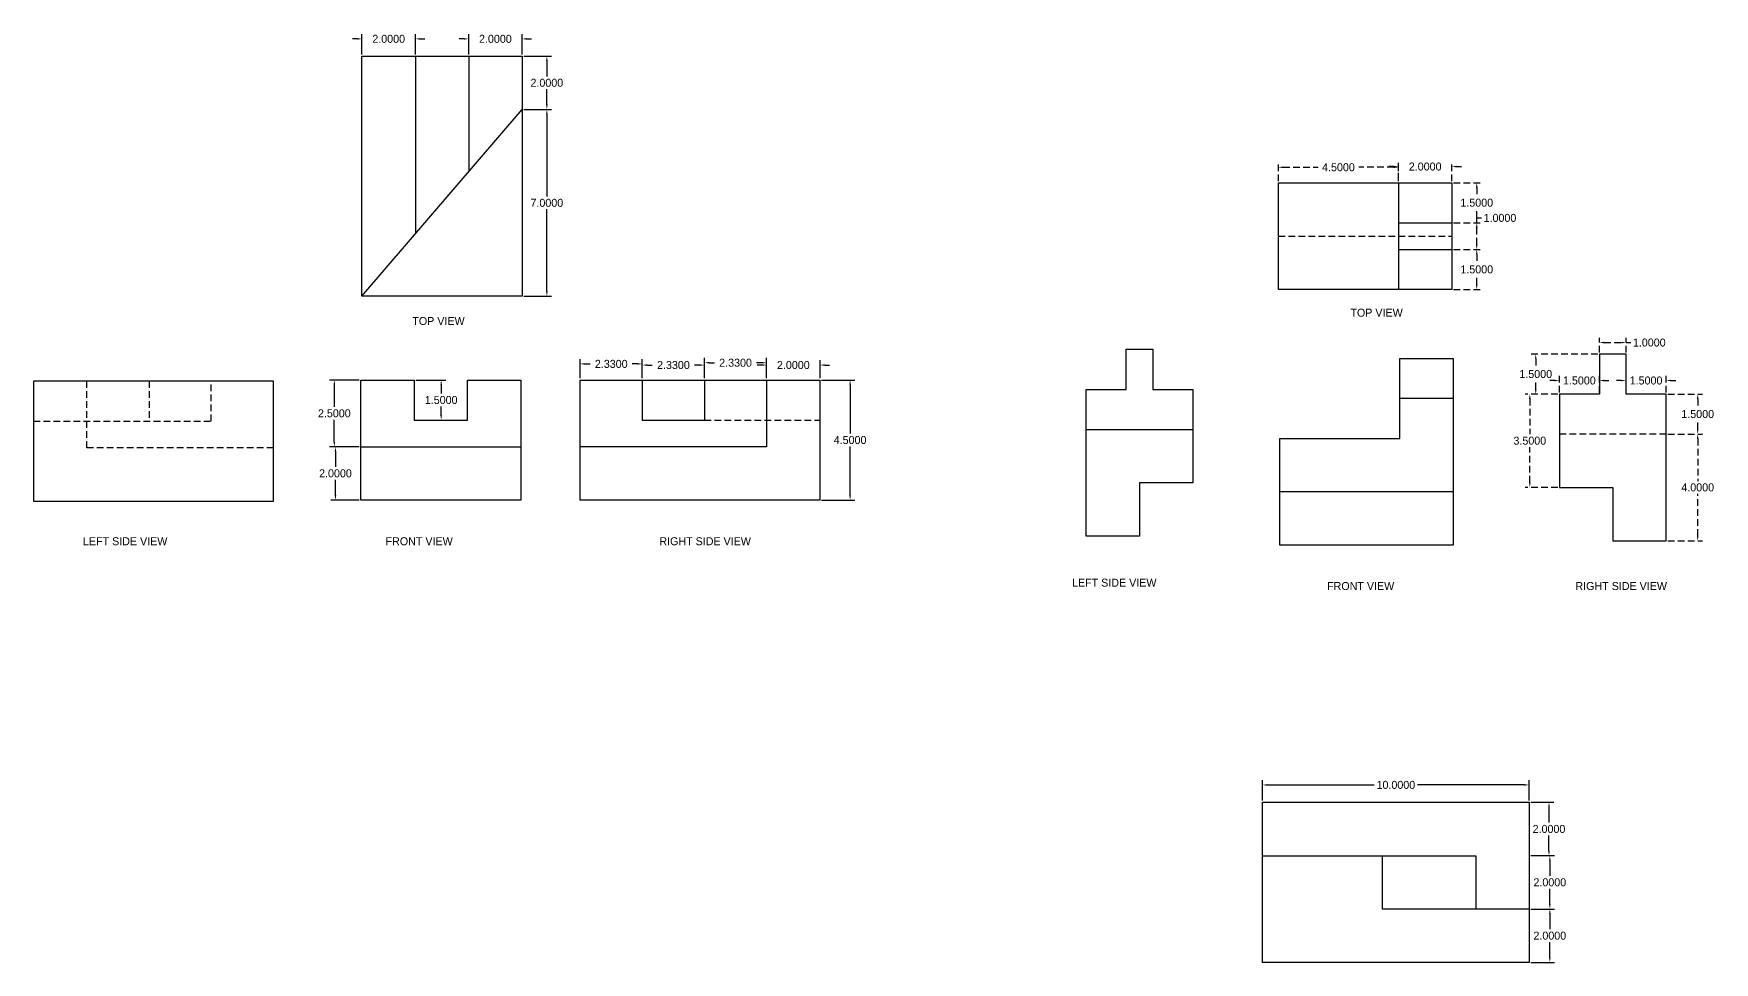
# Model space of a CAD drawing. Header units: inches. Extents: x 51.5 to 116.1, y -1.8 to 69.7.
# Drawn here: x 51.5 to 114.5, y 34.9 to 69.7 of the extents above; entities that cross this region are included whole.
import ezdxf

# ---------------------------------------------------------------- set-up
doc = ezdxf.new("R2010")
doc.units = ezdxf.units.IN
doc.header["$MEASUREMENT"] = 0
doc.linetypes.add('HIDDEN', pattern=[0.375, 0.25, -0.125])
doc.dimstyles.get("Standard").update_dxf_attribs({"dimtxt": 0.3, "dimasz": 0.18, "dimexe": 0.18, "dimexo": 0.0625, "dimgap": 0.09, "dimtad": 0, "dimtih": 1, "dimtoh": 1, "dimdec": 4, "dimzin": 0, "dimdsep": 46, "dimtxsty": 'Standard', "dimcen": 0.09, "dimadec": 0, "dimazin": 0, "dimtfac": 1, "dimtdec": 4, "dimtofl": 0, "dimtmove": 0, "dimatfit": 3, "dimfxl": 1, "dimtolj": 1, "dimtzin": 0, "dimarcsym": 0})

# ---------------------------------------------------------------- blocks, each defined once
blk = doc.blocks.new('*D53')
at = {"color": 0, "lineweight": -2}
for p, q in [((97.556, 40.986), (97.556, 41.756)), ((107.556, 40.986), (107.556, 41.756)), ((97.736, 41.576), (101.741, 41.576)), ((107.376, 41.576), (103.371, 41.576))]:
    blk.add_line(p, q, dxfattribs=at)
at = {"color": 0}
for points in [[(97.736, 41.606), (97.736, 41.546), (97.556, 41.576)], [(107.376, 41.606), (107.376, 41.546), (107.556, 41.576)]]:
    blk.add_solid(points, dxfattribs=at)
at = {"layer": 'Defpoints', "color": 0}
for p in [(107.556, 41.576), (97.556, 40.924), (107.556, 40.924)]:
    blk.add_point(p, dxfattribs=at)
at = {"color": 0, "insert": (102.556, 41.576), "char_height": 0.3, "attachment_point": 5}
blk.add_mtext('\\A1;10.0000', dxfattribs=at)
blk = doc.blocks.new('*D54')
at = {"color": 0, "lineweight": -2}
for p, q in [((107.618, 40.924), (108.475, 40.924)), ((108.295, 40.744), (108.295, 40.164)), ((108.295, 39.104), (108.295, 39.684)), ((107.618, 38.924), (108.475, 38.924))]:
    blk.add_line(p, q, dxfattribs=at)
at = {"color": 0}
for points in [[(108.265, 40.744), (108.325, 40.744), (108.295, 40.924)], [(108.265, 39.104), (108.325, 39.104), (108.295, 38.924)]]:
    blk.add_solid(points, dxfattribs=at)
at = {"layer": 'Defpoints', "color": 0}
for p in [(107.556, 40.924), (107.556, 38.924), (108.295, 38.924)]:
    blk.add_point(p, dxfattribs=at)
at = {"color": 0, "insert": (108.295, 39.924), "char_height": 0.3, "attachment_point": 5}
blk.add_mtext('\\A1;2.0000', dxfattribs=at)
blk = doc.blocks.new('*D55')
at = {"color": 0, "lineweight": -2}
for p, q in [((107.618, 38.924), (108.507, 38.924)), ((108.327, 38.744), (108.327, 38.164)), ((108.327, 37.104), (108.327, 37.684)), ((107.618, 36.924), (108.507, 36.924))]:
    blk.add_line(p, q, dxfattribs=at)
at = {"color": 0}
for points in [[(108.297, 38.744), (108.357, 38.744), (108.327, 38.924)], [(108.297, 37.104), (108.357, 37.104), (108.327, 36.924)]]:
    blk.add_solid(points, dxfattribs=at)
at = {"layer": 'Defpoints', "color": 0}
for p in [(107.556, 38.924), (107.556, 36.924), (108.327, 36.924)]:
    blk.add_point(p, dxfattribs=at)
at = {"color": 0, "insert": (108.327, 37.924), "char_height": 0.3, "attachment_point": 5}
blk.add_mtext('\\A1;2.0000', dxfattribs=at)
blk = doc.blocks.new('*D56')
at = {"color": 0, "lineweight": -2}
for p, q in [((107.618, 36.924), (108.507, 36.924)), ((108.327, 36.744), (108.327, 36.164)), ((108.327, 35.104), (108.327, 35.684)), ((107.618, 34.924), (108.507, 34.924))]:
    blk.add_line(p, q, dxfattribs=at)
at = {"color": 0}
for points in [[(108.297, 36.744), (108.357, 36.744), (108.327, 36.924)], [(108.297, 35.104), (108.357, 35.104), (108.327, 34.924)]]:
    blk.add_solid(points, dxfattribs=at)
at = {"layer": 'Defpoints', "color": 0}
for p in [(107.556, 36.924), (108.327, 36.924), (107.556, 34.924)]:
    blk.add_point(p, dxfattribs=at)
at = {"color": 0, "insert": (108.327, 35.924), "char_height": 0.3, "attachment_point": 5}
blk.add_mtext('\\A1;2.0000', dxfattribs=at)
blk = doc.blocks.new('*D67')
at = {"color": 0, "lineweight": -2}
for p, q in [((63.622, 69.541), (63.442, 69.541)), ((63.802, 68.957), (63.802, 69.721)), ((65.802, 68.957), (65.802, 69.721)), ((65.982, 69.541), (66.162, 69.541))]:
    blk.add_line(p, q, dxfattribs=at)
at = {"color": 0}
for points in [[(63.622, 69.571), (63.622, 69.511), (63.802, 69.541)], [(65.982, 69.571), (65.982, 69.511), (65.802, 69.541)]]:
    blk.add_solid(points, dxfattribs=at)
at = {"layer": 'Defpoints', "color": 0}
for p in [(65.802, 69.541), (63.802, 68.894), (65.802, 68.894)]:
    blk.add_point(p, dxfattribs=at)
at = {"color": 0, "insert": (64.802, 69.541), "char_height": 0.3, "attachment_point": 5}
blk.add_mtext('\\A1;2.0000', dxfattribs=at)
blk = doc.blocks.new('*D69')
at = {"color": 0, "lineweight": -2}
for p, q in [((67.622, 69.541), (67.442, 69.541)), ((67.802, 68.957), (67.802, 69.721)), ((69.802, 68.957), (69.802, 69.721)), ((69.982, 69.541), (70.162, 69.541))]:
    blk.add_line(p, q, dxfattribs=at)
at = {"color": 0}
for points in [[(67.622, 69.571), (67.622, 69.511), (67.802, 69.541)], [(69.982, 69.571), (69.982, 69.511), (69.802, 69.541)]]:
    blk.add_solid(points, dxfattribs=at)
at = {"layer": 'Defpoints', "color": 0}
for p in [(69.802, 69.541), (67.802, 68.894), (69.802, 68.894)]:
    blk.add_point(p, dxfattribs=at)
at = {"color": 0, "insert": (68.802, 69.541), "char_height": 0.3, "attachment_point": 5}
blk.add_mtext('\\A1;2.0000', dxfattribs=at)
blk = doc.blocks.new('*D70')
at = {"color": 0, "lineweight": -2}
for p, q in [((69.865, 68.894), (70.911, 68.894)), ((70.731, 68.714), (70.731, 68.134)), ((70.731, 67.074), (70.731, 67.654)), ((69.865, 66.894), (70.911, 66.894))]:
    blk.add_line(p, q, dxfattribs=at)
at = {"color": 0}
for points in [[(70.701, 68.714), (70.761, 68.714), (70.731, 68.894)], [(70.701, 67.074), (70.761, 67.074), (70.731, 66.894)]]:
    blk.add_solid(points, dxfattribs=at)
at = {"layer": 'Defpoints', "color": 0}
for p in [(69.802, 68.894), (69.802, 66.894), (70.731, 66.894)]:
    blk.add_point(p, dxfattribs=at)
at = {"color": 0, "insert": (70.731, 67.894), "char_height": 0.3, "attachment_point": 5}
blk.add_mtext('\\A1;2.0000', dxfattribs=at)
blk = doc.blocks.new('*D71')
at = {"color": 0, "lineweight": -2}
for p, q in [((69.865, 66.894), (70.911, 66.894)), ((70.731, 66.714), (70.731, 63.634)), ((70.731, 60.074), (70.731, 63.154)), ((69.865, 59.894), (70.911, 59.894))]:
    blk.add_line(p, q, dxfattribs=at)
at = {"color": 0}
for points in [[(70.701, 66.714), (70.761, 66.714), (70.731, 66.894)], [(70.701, 60.074), (70.761, 60.074), (70.731, 59.894)]]:
    blk.add_solid(points, dxfattribs=at)
at = {"layer": 'Defpoints', "color": 0}
for p in [(69.802, 66.894), (69.802, 59.894), (70.731, 59.894)]:
    blk.add_point(p, dxfattribs=at)
at = {"color": 0, "insert": (70.731, 63.394), "char_height": 0.3, "attachment_point": 5}
blk.add_mtext('\\A1;7.0000', dxfattribs=at)
blk = doc.blocks.new('*D72')
at = {"color": 0, "lineweight": -2}
for p, q in [((63.693, 56.754), (62.585, 56.754)), ((62.765, 56.574), (62.765, 55.744)), ((62.765, 54.434), (62.765, 55.264)), ((63.693, 54.254), (62.585, 54.254))]:
    blk.add_line(p, q, dxfattribs=at)
at = {"color": 0}
for points in [[(62.735, 56.574), (62.795, 56.574), (62.765, 56.754)], [(62.735, 54.434), (62.795, 54.434), (62.765, 54.254)]]:
    blk.add_solid(points, dxfattribs=at)
at = {"layer": 'Defpoints', "color": 0}
for p in [(63.756, 56.754), (62.765, 54.254), (63.756, 54.254)]:
    blk.add_point(p, dxfattribs=at)
at = {"color": 0, "insert": (62.765, 55.504), "char_height": 0.3, "attachment_point": 5}
blk.add_mtext('\\A1;2.5000', dxfattribs=at)
blk = doc.blocks.new('*D73')
at = {"color": 0, "lineweight": -2}
for p, q in [((63.693, 54.254), (62.628, 54.254)), ((62.808, 54.074), (62.808, 53.494)), ((62.808, 52.434), (62.808, 53.014)), ((63.693, 52.254), (62.628, 52.254))]:
    blk.add_line(p, q, dxfattribs=at)
at = {"color": 0}
for points in [[(62.778, 54.074), (62.838, 54.074), (62.808, 54.254)], [(62.778, 52.434), (62.838, 52.434), (62.808, 52.254)]]:
    blk.add_solid(points, dxfattribs=at)
at = {"layer": 'Defpoints', "color": 0}
for p in [(63.756, 54.254), (62.808, 52.254), (63.756, 52.254)]:
    blk.add_point(p, dxfattribs=at)
at = {"color": 0, "insert": (62.808, 53.254), "char_height": 0.3, "attachment_point": 5}
blk.add_mtext('\\A1;2.0000', dxfattribs=at)
blk = doc.blocks.new('*D75')
at = {"color": 0, "lineweight": -2}
for p, q in [((65.818, 56.754), (66.95, 56.754)), ((66.77, 56.574), (66.77, 56.244)), ((66.77, 55.434), (66.77, 55.764)), ((65.818, 55.254), (66.95, 55.254))]:
    blk.add_line(p, q, dxfattribs=at)
at = {"color": 0}
for points in [[(66.74, 56.574), (66.8, 56.574), (66.77, 56.754)], [(66.74, 55.434), (66.8, 55.434), (66.77, 55.254)]]:
    blk.add_solid(points, dxfattribs=at)
at = {"layer": 'Defpoints', "color": 0}
for p in [(65.756, 56.754), (65.756, 55.254), (66.77, 55.254)]:
    blk.add_point(p, dxfattribs=at)
at = {"color": 0, "insert": (66.77, 56.004), "char_height": 0.3, "attachment_point": 5}
blk.add_mtext('\\A1;1.5000', dxfattribs=at)
blk = doc.blocks.new('*D76')
at = {"color": 0, "lineweight": -2}
for p, q in [((71.98, 56.817), (71.98, 57.537)), ((72.16, 57.357), (72.355, 57.357)), ((74.13, 57.357), (73.935, 57.357)), ((74.31, 56.817), (74.31, 57.537))]:
    blk.add_line(p, q, dxfattribs=at)
at = {"color": 0}
for points in [[(72.16, 57.387), (72.16, 57.327), (71.98, 57.357)], [(74.13, 57.387), (74.13, 57.327), (74.31, 57.357)]]:
    blk.add_solid(points, dxfattribs=at)
at = {"layer": 'Defpoints', "color": 0}
for p in [(74.31, 57.357), (71.98, 56.754), (74.31, 56.754)]:
    blk.add_point(p, dxfattribs=at)
at = {"color": 0, "insert": (73.145, 57.357), "char_height": 0.3, "attachment_point": 5}
blk.add_mtext('\\A1;2.3300', dxfattribs=at)
blk = doc.blocks.new('*D77')
at = {"color": 0, "lineweight": -2}
for p, q in [((74.31, 56.879), (74.31, 57.494)), ((76.64, 56.817), (76.64, 57.494)), ((74.49, 57.314), (74.685, 57.314)), ((76.46, 57.314), (76.265, 57.314))]:
    blk.add_line(p, q, dxfattribs=at)
at = {"color": 0}
for points in [[(74.49, 57.344), (74.49, 57.284), (74.31, 57.314)], [(76.46, 57.344), (76.46, 57.284), (76.64, 57.314)]]:
    blk.add_solid(points, dxfattribs=at)
at = {"layer": 'Defpoints', "color": 0}
for p in [(74.31, 56.817), (76.64, 57.314), (76.64, 56.754)]:
    blk.add_point(p, dxfattribs=at)
at = {"color": 0, "insert": (75.475, 57.314), "char_height": 0.3, "attachment_point": 5}
blk.add_mtext('\\A1;2.3300', dxfattribs=at)
blk = doc.blocks.new('*D78')
at = {"color": 0, "lineweight": -2}
for p, q in [((76.64, 56.817), (76.64, 57.58)), ((76.82, 57.4), (77.015, 57.4)), ((78.79, 57.4), (78.595, 57.4)), ((78.97, 56.817), (78.97, 57.58))]:
    blk.add_line(p, q, dxfattribs=at)
at = {"color": 0}
for points in [[(76.82, 57.43), (76.82, 57.37), (76.64, 57.4)], [(78.79, 57.43), (78.79, 57.37), (78.97, 57.4)]]:
    blk.add_solid(points, dxfattribs=at)
at = {"layer": 'Defpoints', "color": 0}
for p in [(78.97, 57.4), (76.64, 56.754), (78.97, 56.754)]:
    blk.add_point(p, dxfattribs=at)
at = {"color": 0, "insert": (77.805, 57.4), "char_height": 0.3, "attachment_point": 5}
blk.add_mtext('\\A1;2.3300', dxfattribs=at)
blk = doc.blocks.new('*D79')
at = {"color": 0, "lineweight": -2}
for p, q in [((78.97, 56.817), (78.97, 57.494)), ((80.97, 56.817), (80.97, 57.494)), ((78.79, 57.314), (78.61, 57.314)), ((81.15, 57.314), (81.33, 57.314))]:
    blk.add_line(p, q, dxfattribs=at)
at = {"color": 0}
for points in [[(78.79, 57.344), (78.79, 57.284), (78.97, 57.314)], [(81.15, 57.344), (81.15, 57.284), (80.97, 57.314)]]:
    blk.add_solid(points, dxfattribs=at)
at = {"layer": 'Defpoints', "color": 0}
for p in [(78.97, 56.754), (80.97, 57.314), (80.97, 56.754)]:
    blk.add_point(p, dxfattribs=at)
at = {"color": 0, "insert": (79.97, 57.314), "char_height": 0.3, "attachment_point": 5}
blk.add_mtext('\\A1;2.0000', dxfattribs=at)
blk = doc.blocks.new('*D81')
at = {"color": 0, "lineweight": -2}
for p, q in [((81.032, 56.754), (82.278, 56.754)), ((82.098, 56.574), (82.098, 54.744)), ((82.098, 52.434), (82.098, 54.264)), ((81.032, 52.254), (82.278, 52.254))]:
    blk.add_line(p, q, dxfattribs=at)
at = {"color": 0}
for points in [[(82.068, 56.574), (82.128, 56.574), (82.098, 56.754)], [(82.068, 52.434), (82.128, 52.434), (82.098, 52.254)]]:
    blk.add_solid(points, dxfattribs=at)
at = {"layer": 'Defpoints', "color": 0}
for p in [(80.97, 56.754), (80.97, 52.254), (82.098, 52.254)]:
    blk.add_point(p, dxfattribs=at)
at = {"color": 0, "insert": (82.098, 54.504), "char_height": 0.3, "attachment_point": 5}
blk.add_mtext('\\A1;4.5000', dxfattribs=at)
blk = doc.blocks.new('*D102')
at = {"color": 0, "linetype": 'HIDDEN', "lineweight": -2}
for p, q in [((112.747, 56.228), (114.05, 56.228)), ((113.87, 56.048), (113.87, 55.718)), ((113.87, 54.908), (113.87, 55.238)), ((112.747, 54.728), (114.05, 54.728))]:
    blk.add_line(p, q, dxfattribs=at)
at = {"color": 0, "linetype": 'HIDDEN'}
for points in [[(113.84, 56.048), (113.9, 56.048), (113.87, 56.228)], [(113.84, 54.908), (113.9, 54.908), (113.87, 54.728)]]:
    blk.add_solid(points, dxfattribs=at)
at = {"layer": 'Defpoints', "color": 0, "linetype": 'HIDDEN'}
for p in [(112.684, 56.228), (112.684, 54.728), (113.87, 54.728)]:
    blk.add_point(p, dxfattribs=at)
at = {"color": 0, "linetype": 'HIDDEN', "insert": (113.87, 55.478), "char_height": 0.3, "attachment_point": 5}
blk.add_mtext('\\A1;1.5000', dxfattribs=at)
blk = doc.blocks.new('*D103')
at = {"color": 0, "linetype": 'HIDDEN', "lineweight": -2}
for p, q in [((112.747, 54.728), (114.05, 54.728)), ((113.87, 54.548), (113.87, 52.968)), ((113.87, 50.908), (113.87, 52.488)), ((112.747, 50.728), (114.05, 50.728))]:
    blk.add_line(p, q, dxfattribs=at)
at = {"color": 0, "linetype": 'HIDDEN'}
for points in [[(113.84, 54.548), (113.9, 54.548), (113.87, 54.728)], [(113.84, 50.908), (113.9, 50.908), (113.87, 50.728)]]:
    blk.add_solid(points, dxfattribs=at)
at = {"layer": 'Defpoints', "color": 0, "linetype": 'HIDDEN'}
for p in [(112.684, 54.728), (112.684, 50.728), (113.87, 50.728)]:
    blk.add_point(p, dxfattribs=at)
at = {"color": 0, "linetype": 'HIDDEN', "insert": (113.87, 52.728), "char_height": 0.3, "attachment_point": 5}
blk.add_mtext('\\A1;4.0000', dxfattribs=at)
blk = doc.blocks.new('*D104')
at = {"color": 0, "linetype": 'HIDDEN', "lineweight": -2}
for p, q in [((111.004, 56.734), (110.824, 56.734)), ((111.184, 56.29), (111.184, 56.914)), ((112.684, 56.29), (112.684, 56.914)), ((112.864, 56.734), (113.044, 56.734))]:
    blk.add_line(p, q, dxfattribs=at)
at = {"color": 0, "linetype": 'HIDDEN'}
for points in [[(111.004, 56.764), (111.004, 56.704), (111.184, 56.734)], [(112.864, 56.764), (112.864, 56.704), (112.684, 56.734)]]:
    blk.add_solid(points, dxfattribs=at)
at = {"layer": 'Defpoints', "color": 0, "linetype": 'HIDDEN'}
for p in [(112.684, 56.734), (111.184, 56.228), (112.684, 56.228)]:
    blk.add_point(p, dxfattribs=at)
at = {"color": 0, "linetype": 'HIDDEN', "insert": (111.934, 56.734), "char_height": 0.3, "attachment_point": 5}
blk.add_mtext('\\A1;1.5000', dxfattribs=at)
blk = doc.blocks.new('*D105')
at = {"color": 0, "linetype": 'HIDDEN', "lineweight": -2}
for p, q in [((110.184, 57.79), (110.184, 58.337)), ((110.364, 58.157), (111.004, 58.157)), ((111.184, 57.79), (111.184, 58.337)), ((111.184, 58.157), (111.364, 58.157))]:
    blk.add_line(p, q, dxfattribs=at)
at = {"color": 0, "linetype": 'HIDDEN'}
for points in [[(110.364, 58.187), (110.364, 58.127), (110.184, 58.157)], [(111.004, 58.187), (111.004, 58.127), (111.184, 58.157)]]:
    blk.add_solid(points, dxfattribs=at)
at = {"layer": 'Defpoints', "color": 0, "linetype": 'HIDDEN'}
for p in [(111.184, 58.157), (110.184, 57.728), (111.184, 57.728)]:
    blk.add_point(p, dxfattribs=at)
at = {"color": 0, "linetype": 'HIDDEN', "insert": (112.054, 58.157), "char_height": 0.3, "attachment_point": 5}
blk.add_mtext('\\A1;1.0000', dxfattribs=at)
blk = doc.blocks.new('*D106')
at = {"color": 0, "linetype": 'HIDDEN', "lineweight": -2}
for p, q in [((108.504, 56.734), (108.324, 56.734)), ((108.684, 56.29), (108.684, 56.914)), ((110.184, 56.29), (110.184, 56.914)), ((110.364, 56.734), (110.544, 56.734))]:
    blk.add_line(p, q, dxfattribs=at)
at = {"color": 0, "linetype": 'HIDDEN'}
for points in [[(108.504, 56.764), (108.504, 56.704), (108.684, 56.734)], [(110.364, 56.764), (110.364, 56.704), (110.184, 56.734)]]:
    blk.add_solid(points, dxfattribs=at)
at = {"layer": 'Defpoints', "color": 0, "linetype": 'HIDDEN'}
for p in [(108.684, 56.734), (108.684, 56.228), (110.184, 56.228)]:
    blk.add_point(p, dxfattribs=at)
at = {"color": 0, "linetype": 'HIDDEN', "insert": (109.434, 56.734), "char_height": 0.3, "attachment_point": 5}
blk.add_mtext('\\A1;1.5000', dxfattribs=at)
blk = doc.blocks.new('*D107')
at = {"color": 0, "linetype": 'HIDDEN', "lineweight": -2}
for p, q in [((110.122, 57.728), (107.619, 57.728)), ((107.799, 57.548), (107.799, 57.218)), ((107.799, 56.408), (107.799, 56.738)), ((110.122, 56.228), (107.619, 56.228))]:
    blk.add_line(p, q, dxfattribs=at)
at = {"color": 0, "linetype": 'HIDDEN'}
for points in [[(107.769, 57.548), (107.829, 57.548), (107.799, 57.728)], [(107.769, 56.408), (107.829, 56.408), (107.799, 56.228)]]:
    blk.add_solid(points, dxfattribs=at)
at = {"layer": 'Defpoints', "color": 0, "linetype": 'HIDDEN'}
for p in [(107.799, 57.728), (110.184, 57.728), (110.184, 56.228)]:
    blk.add_point(p, dxfattribs=at)
at = {"color": 0, "linetype": 'HIDDEN', "insert": (107.799, 56.978), "char_height": 0.3, "attachment_point": 5}
blk.add_mtext('\\A1;1.5000', dxfattribs=at)
blk = doc.blocks.new('*D108')
at = {"color": 0, "linetype": 'HIDDEN', "lineweight": -2}
for p, q in [((108.622, 56.228), (107.397, 56.228)), ((107.577, 56.048), (107.577, 54.718)), ((107.577, 52.908), (107.577, 54.238)), ((108.622, 52.728), (107.397, 52.728))]:
    blk.add_line(p, q, dxfattribs=at)
at = {"color": 0, "linetype": 'HIDDEN'}
for points in [[(107.547, 56.048), (107.607, 56.048), (107.577, 56.228)], [(107.547, 52.908), (107.607, 52.908), (107.577, 52.728)]]:
    blk.add_solid(points, dxfattribs=at)
at = {"layer": 'Defpoints', "color": 0, "linetype": 'HIDDEN'}
for p in [(108.684, 56.228), (107.577, 52.728), (108.684, 52.728)]:
    blk.add_point(p, dxfattribs=at)
at = {"color": 0, "linetype": 'HIDDEN', "insert": (107.577, 54.478), "char_height": 0.3, "attachment_point": 5}
blk.add_mtext('\\A1;3.5000', dxfattribs=at)
blk = doc.blocks.new('*D115')
at = {"color": 0, "linetype": 'HIDDEN', "lineweight": -2}
for p, q in [((98.154, 64.211), (98.154, 64.908)), ((102.654, 64.211), (102.654, 64.908)), ((98.334, 64.728), (99.639, 64.728)), ((102.474, 64.728), (101.169, 64.728))]:
    blk.add_line(p, q, dxfattribs=at)
at = {"color": 0, "linetype": 'HIDDEN'}
for points in [[(98.334, 64.758), (98.334, 64.698), (98.154, 64.728)], [(102.474, 64.758), (102.474, 64.698), (102.654, 64.728)]]:
    blk.add_solid(points, dxfattribs=at)
at = {"layer": 'Defpoints', "color": 0, "linetype": 'HIDDEN'}
for p in [(102.654, 64.728), (98.154, 64.149), (102.654, 64.149)]:
    blk.add_point(p, dxfattribs=at)
at = {"color": 0, "linetype": 'HIDDEN', "insert": (100.404, 64.728), "char_height": 0.3, "attachment_point": 5}
blk.add_mtext('\\A1;4.5000', dxfattribs=at)
blk = doc.blocks.new('*D116')
at = {"color": 0, "linetype": 'HIDDEN', "lineweight": -2}
for p, q in [((102.654, 64.274), (102.654, 64.934)), ((104.654, 64.211), (104.654, 64.934)), ((102.474, 64.754), (102.294, 64.754)), ((104.834, 64.754), (105.014, 64.754))]:
    blk.add_line(p, q, dxfattribs=at)
at = {"color": 0, "linetype": 'HIDDEN'}
for points in [[(102.474, 64.784), (102.474, 64.724), (102.654, 64.754)], [(104.834, 64.784), (104.834, 64.724), (104.654, 64.754)]]:
    blk.add_solid(points, dxfattribs=at)
at = {"layer": 'Defpoints', "color": 0, "linetype": 'HIDDEN'}
for p in [(104.654, 64.754), (102.654, 64.211), (104.654, 64.149)]:
    blk.add_point(p, dxfattribs=at)
at = {"color": 0, "linetype": 'HIDDEN', "insert": (103.654, 64.754), "char_height": 0.3, "attachment_point": 5}
blk.add_mtext('\\A1;2.0000', dxfattribs=at)
blk = doc.blocks.new('*D117')
at = {"color": 0, "linetype": 'HIDDEN', "lineweight": -2}
for p, q in [((104.716, 64.149), (105.768, 64.149)), ((105.588, 63.969), (105.588, 63.639)), ((105.588, 62.829), (105.588, 63.159)), ((104.716, 62.649), (105.768, 62.649))]:
    blk.add_line(p, q, dxfattribs=at)
at = {"color": 0, "linetype": 'HIDDEN'}
for points in [[(105.558, 63.969), (105.618, 63.969), (105.588, 64.149)], [(105.558, 62.829), (105.618, 62.829), (105.588, 62.649)]]:
    blk.add_solid(points, dxfattribs=at)
at = {"layer": 'Defpoints', "color": 0, "linetype": 'HIDDEN'}
for p in [(104.654, 64.149), (104.654, 62.649), (105.588, 62.649)]:
    blk.add_point(p, dxfattribs=at)
at = {"color": 0, "linetype": 'HIDDEN', "insert": (105.588, 63.399), "char_height": 0.3, "attachment_point": 5}
blk.add_mtext('\\A1;1.5000', dxfattribs=at)
blk = doc.blocks.new('*D118')
at = {"color": 0, "linetype": 'HIDDEN', "lineweight": -2}
for p, q in [((104.716, 62.649), (105.768, 62.649)), ((105.588, 62.649), (105.588, 62.829)), ((105.588, 62.829), (105.768, 62.829)), ((105.588, 61.829), (105.588, 62.469)), ((104.716, 61.649), (105.768, 61.649))]:
    blk.add_line(p, q, dxfattribs=at)
at = {"color": 0, "linetype": 'HIDDEN'}
for points in [[(105.558, 62.469), (105.618, 62.469), (105.588, 62.649)], [(105.558, 61.829), (105.618, 61.829), (105.588, 61.649)]]:
    blk.add_solid(points, dxfattribs=at)
at = {"layer": 'Defpoints', "color": 0, "linetype": 'HIDDEN'}
for p in [(104.654, 62.649), (105.588, 62.649), (104.654, 61.649)]:
    blk.add_point(p, dxfattribs=at)
at = {"color": 0, "linetype": 'HIDDEN', "insert": (106.458, 62.829), "char_height": 0.3, "attachment_point": 5}
blk.add_mtext('\\A1;1.0000', dxfattribs=at)
blk = doc.blocks.new('*D119')
at = {"color": 0, "linetype": 'HIDDEN', "lineweight": -2}
for p, q in [((104.716, 61.649), (105.768, 61.649)), ((105.588, 61.469), (105.588, 61.139)), ((105.588, 60.329), (105.588, 60.659)), ((104.716, 60.149), (105.768, 60.149))]:
    blk.add_line(p, q, dxfattribs=at)
at = {"color": 0, "linetype": 'HIDDEN'}
for points in [[(105.558, 61.469), (105.618, 61.469), (105.588, 61.649)], [(105.558, 60.329), (105.618, 60.329), (105.588, 60.149)]]:
    blk.add_solid(points, dxfattribs=at)
at = {"layer": 'Defpoints', "color": 0, "linetype": 'HIDDEN'}
for p in [(104.654, 61.649), (105.588, 61.649), (104.654, 60.149)]:
    blk.add_point(p, dxfattribs=at)
at = {"color": 0, "linetype": 'HIDDEN', "insert": (105.588, 60.899), "char_height": 0.3, "attachment_point": 5}
blk.add_mtext('\\A1;1.5000', dxfattribs=at)

msp = doc.modelspace()

# ---------------------------------------------------------------- linework, layer by layer
for p, q in [((63.80205, 68.89402), (65.80205, 68.89402)), ((63.80205, 59.89402), (63.80205, 68.89402)), ((65.80205, 68.89402), (67.80205, 68.89402)), ((65.80205, 68.89402), (65.80205, 62.22735)), ((67.80205, 68.89402), (69.80205, 68.89402)), ((67.80205, 68.89402), (67.80205, 64.56069)), ((69.80205, 68.89402), (69.80205, 66.89402)), ((63.80205, 59.89402), (69.80205, 66.89402)), ((69.80205, 66.89402), (69.80205, 59.89402)), ((98.15361, 64.14878), (102.65361, 64.14878)), ((98.15361, 62.14878), (98.15361, 64.14878)), ((102.65361, 64.14878), (104.65361, 64.14878)), ((102.65361, 64.14878), (102.65361, 62.64878)), ((104.65361, 64.14878), (104.65361, 62.64878)), ((102.65361, 62.64878), (102.65361, 61.64878)), ((102.65361, 62.64878), (104.65361, 62.64878)), ((104.65361, 62.64878), (104.65361, 61.64878)), ((98.15361, 60.14878), (98.15361, 62.14878)), ((102.65361, 61.64878), (102.65361, 60.14878)), ((102.65361, 61.64878), (104.65361, 61.64878)), ((104.65361, 61.64878), (104.65361, 60.14878)), ((69.80205, 59.89402), (63.80205, 59.89402)), ((102.65361, 60.14878), (98.15361, 60.14878)), ((104.65361, 60.14878), (102.65361, 60.14878)), ((92.44611, 56.40423), (92.44611, 57.90423)), ((92.44611, 57.90423), (93.44611, 57.90423)), ((93.44611, 57.90423), (93.44611, 56.40423)), ((102.70721, 57.56286), (104.70721, 57.56286)), ((102.70721, 56.06286), (102.70721, 57.56286)), ((104.70721, 57.56286), (104.70721, 56.06286)), ((111.18408, 57.72784), (110.18408, 57.72784)), ((110.18408, 57.72784), (110.18408, 56.22784)), ((111.18408, 56.22784), (111.18408, 57.72784)), ((53.49308, 56.71105), (51.49308, 56.71105)), ((51.49308, 56.71105), (51.49308, 55.21105)), ((55.82308, 56.71105), (53.49308, 56.71105)), ((58.15308, 56.71105), (55.82308, 56.71105)), ((60.48308, 56.71105), (58.15308, 56.71105)), ((60.48308, 54.21105), (60.48308, 56.71105)), ((63.75553, 56.7541), (65.75553, 56.7541)), ((63.75553, 54.2541), (63.75553, 56.7541)), ((65.75553, 56.7541), (65.75553, 55.2541)), ((67.75553, 55.2541), (67.75553, 56.7541)), ((67.75553, 56.7541), (69.75553, 56.7541)), ((69.75553, 56.7541), (69.75553, 54.2541)), ((71.97972, 56.7541), (74.30972, 56.7541)), ((71.97972, 54.2541), (71.97972, 56.7541)), ((74.30972, 56.7541), (76.63972, 56.7541)), ((74.30972, 56.7541), (74.30972, 55.2541)), ((76.63972, 56.7541), (78.96972, 56.7541)), ((76.63972, 56.7541), (76.63972, 55.2541)), ((78.96972, 56.7541), (80.96972, 56.7541)), ((78.96972, 56.7541), (78.96972, 54.2541)), ((80.96972, 56.7541), (80.96972, 55.2541)), ((90.94611, 54.90423), (90.94611, 56.40423)), ((90.94611, 56.40423), (92.44611, 56.40423)), ((93.44611, 56.40423), (94.94611, 56.40423)), ((94.94611, 56.40423), (94.94611, 52.90423)), ((108.68408, 56.22784), (108.68408, 52.72784)), ((110.18408, 56.22784), (108.68408, 56.22784)), ((112.68408, 56.22784), (111.18408, 56.22784)), ((112.68408, 54.72784), (112.68408, 56.22784)), ((102.70721, 54.56286), (102.70721, 56.06286)), ((104.70721, 56.06286), (102.70721, 56.06286)), ((104.70721, 56.06286), (104.70721, 52.56286)), ((51.49308, 55.21105), (51.49308, 52.21105)), ((65.75553, 55.2541), (67.75553, 55.2541)), ((74.30972, 55.2541), (76.63972, 55.2541)), ((80.96972, 55.2541), (80.96972, 52.2541)), ((90.94611, 50.90423), (90.94611, 54.90423)), ((90.94611, 54.90423), (94.94611, 54.90423)), ((60.48308, 52.21105), (60.48308, 54.21105)), ((63.75553, 52.2541), (63.75553, 54.2541)), ((63.75553, 54.2541), (69.75553, 54.2541)), ((69.75553, 54.2541), (69.75553, 52.2541)), ((71.97972, 52.2541), (71.97972, 54.2541)), ((78.96972, 54.2541), (71.97972, 54.2541)), ((98.20721, 50.56286), (98.20721, 54.56286)), ((98.20721, 54.56286), (102.70721, 54.56286)), ((112.68408, 50.72784), (112.68408, 54.72784)), ((94.94611, 52.90423), (92.94611, 52.90423)), ((92.94611, 52.90423), (92.94611, 50.90423)), ((104.70721, 52.56286), (98.20721, 52.56286)), ((104.70721, 52.56286), (104.70721, 50.56286)), ((108.68408, 52.72784), (110.68408, 52.72784)), ((110.68408, 52.72784), (110.68408, 50.72784)), ((51.49308, 52.21105), (60.48308, 52.21105)), ((69.75553, 52.2541), (63.75553, 52.2541)), ((80.96972, 52.2541), (71.97972, 52.2541)), ((92.94611, 50.90423), (90.94611, 50.90423)), ((104.70721, 50.56286), (98.20721, 50.56286)), ((110.68408, 50.72784), (112.68408, 50.72784)), ((97.55569, 38.92364), (97.55569, 40.92364)), ((97.55569, 40.92364), (107.55569, 40.92364)), ((107.55569, 40.92364), (107.55569, 38.92364)), ((97.55569, 34.92364), (97.55569, 38.92364)), ((97.55569, 38.92364), (105.55569, 38.92364)), ((102.05569, 36.92364), (102.05569, 38.92364)), ((105.55569, 38.92364), (105.55569, 36.92364)), ((107.55569, 38.92364), (107.55569, 36.92364)), ((107.55569, 36.92364), (102.05569, 36.92364)), ((107.55569, 36.92364), (107.55569, 34.92364)), ((107.55569, 34.92364), (97.55569, 34.92364))]:
    msp.add_line(p, q)
at = {"linetype": 'HIDDEN'}
for p, q in [((98.15361, 62.14878), (104.65361, 62.14878)), ((53.49308, 54.21105), (53.49308, 56.71105)), ((55.82308, 56.71105), (55.82308, 55.21105)), ((58.15308, 55.21105), (58.15308, 56.71105)), ((51.49308, 55.21105), (58.15308, 55.21105)), ((76.63972, 55.2541), (80.96972, 55.2541)), ((90.94611, 54.90423), (94.94611, 54.90423)), ((60.48308, 54.21105), (53.49308, 54.21105)), ((112.68408, 54.72784), (108.68408, 54.72784))]:
    msp.add_line(p, q, dxfattribs=at)

# ---------------------------------------------------------------- texts
at = {"char_height": 0.3, "attachment_point": 1}
for s, insert, width in [('TOP VIEW', (100.85169, 59.42682), 3.5347187), ('\\pi-0.9,l0.9;TOP VIEW', (65.6885, 59.11521), 4.7592283), ('LEFT SIDE VIEW', (53.34254, 50.85953), 5.4858834), ('FRONT VIEW', (64.68539, 50.85953), 4.6941067), ('RIGHT SIDE VIEW', (74.94798, 50.85953), 6.4473269), ('LEFT SIDE VIEW', (90.41772, 49.30609), 5.4858834), ('FRONT VIEW', (99.97699, 49.18114), 4.6941067), ('RIGHT SIDE VIEW', (109.28633, 49.18114), 6.4473269)]:
    msp.add_mtext(s, dxfattribs=dict(at, insert=insert, width=width))

# ---------------------------------------------------------------- dimensions: what is measured, and where the dimension line sits
for base, p1, p2, picture, middle in [((65.80205, 69.54143), (63.80205, 68.89402), (65.80205, 68.89402), '*D67', (64.80205, 69.54143)), ((69.80205, 69.54143), (67.80205, 68.89402), (69.80205, 68.89402), '*D69', (68.80205, 69.54143)), ((74.30972, 57.35687), (71.97972, 56.7541), (74.30972, 56.7541), '*D76', (73.14472, 57.35687)), ((76.63972, 57.31382), (74.30972, 56.8166), (76.63972, 56.7541), '*D77', (75.47472, 57.31382)), ((78.96972, 57.39993), (76.63972, 56.7541), (78.96972, 56.7541), '*D78', (77.80472, 57.39993)), ((80.96972, 57.31382), (78.96972, 56.7541), (80.96972, 56.7541), '*D79', (79.96972, 57.31382)), ((107.55569, 41.57648), (97.55569, 40.92364), (107.55569, 40.92364), '*D53', (102.55569, 41.57648))]:
    dim = msp.add_linear_dim(base=base, p1=p1, p2=p2, dimstyle='Standard')
    dim.commit()
    dim.dimension.update_dxf_attribs({"geometry": picture, "text_midpoint": middle})
for base, p1, p2, picture, middle in [((70.73102, 66.89402), (69.80205, 68.89402), (69.80205, 66.89402), '*D70', (70.73102, 67.89402)), ((70.73102, 59.89402), (69.80205, 66.89402), (69.80205, 59.89402), '*D71', (70.73102, 63.39402)), ((62.76519, 54.2541), (63.75553, 56.7541), (63.75553, 54.2541), '*D72', (62.76519, 55.5041)), ((66.76963, 55.2541), (65.75553, 56.7541), (65.75553, 55.2541), '*D75', (66.76963, 56.0041)), ((82.09848, 52.2541), (80.96972, 56.7541), (80.96972, 52.2541), '*D81', (82.09848, 54.5041)), ((62.80825, 52.2541), (63.75553, 54.2541), (63.75553, 52.2541), '*D73', (62.80825, 53.2541)), ((108.2946, 38.92364), (107.55569, 40.92364), (107.55569, 38.92364), '*D54', (108.2946, 39.92364)), ((108.32725, 36.92364), (107.55569, 38.92364), (107.55569, 36.92364), '*D55', (108.32725, 37.92364)), ((108.32725, 36.92364), (107.55569, 34.92364), (107.55569, 36.92364), '*D56', (108.32725, 35.92364))]:
    dim = msp.add_linear_dim(base=base, p1=p1, p2=p2, angle=90, dimstyle='Standard')
    dim.commit()
    dim.dimension.update_dxf_attribs({"geometry": picture, "text_midpoint": middle})
at = {"linetype": 'HIDDEN'}
for base, p1, p2, picture, middle in [((102.65361, 64.72836), (98.15361, 64.14878), (102.65361, 64.14878), '*D115', (100.40361, 64.72836)), ((104.65361, 64.75356), (102.65361, 64.21128), (104.65361, 64.14878), '*D116', (103.65361, 64.75356)), ((111.18408, 58.15669), (110.18408, 57.72784), (111.18408, 57.72784), '*D105', (112.05408, 58.15669)), ((108.68408, 56.73377), (110.18408, 56.22784), (108.68408, 56.22784), '*D106', (109.43408, 56.73377)), ((112.68408, 56.73377), (111.18408, 56.22784), (112.68408, 56.22784), '*D104', (111.93408, 56.73377))]:
    dim = msp.add_linear_dim(base=base, p1=p1, p2=p2, dimstyle='Standard', dxfattribs=at)
    dim.commit()
    dim.dimension.update_dxf_attribs({"geometry": picture, "text_midpoint": middle})
for base, p1, p2, picture, middle in [((105.58806, 62.64878), (104.65361, 64.14878), (104.65361, 62.64878), '*D117', (105.58806, 63.39878)), ((105.58806, 62.64878), (104.65361, 61.64878), (104.65361, 62.64878), '*D118', (106.45806, 62.82878)), ((105.58806, 61.64878), (104.65361, 60.14878), (104.65361, 61.64878), '*D119', (105.58806, 60.89878)), ((107.79863, 57.72784), (110.18408, 56.22784), (110.18408, 57.72784), '*D107', (107.79863, 56.97784)), ((107.57727, 52.72784), (108.68408, 56.22784), (108.68408, 52.72784), '*D108', (107.57727, 54.47784)), ((113.87026, 54.72784), (112.68408, 56.22784), (112.68408, 54.72784), '*D102', (113.87026, 55.47784)), ((113.87026, 50.72784), (112.68408, 54.72784), (112.68408, 50.72784), '*D103', (113.87026, 52.72784))]:
    dim = msp.add_linear_dim(base=base, p1=p1, p2=p2, angle=90, dimstyle='Standard', dxfattribs=at)
    dim.commit()
    dim.dimension.update_dxf_attribs({"geometry": picture, "text_midpoint": middle})

doc.saveas('drawing.dxf')
